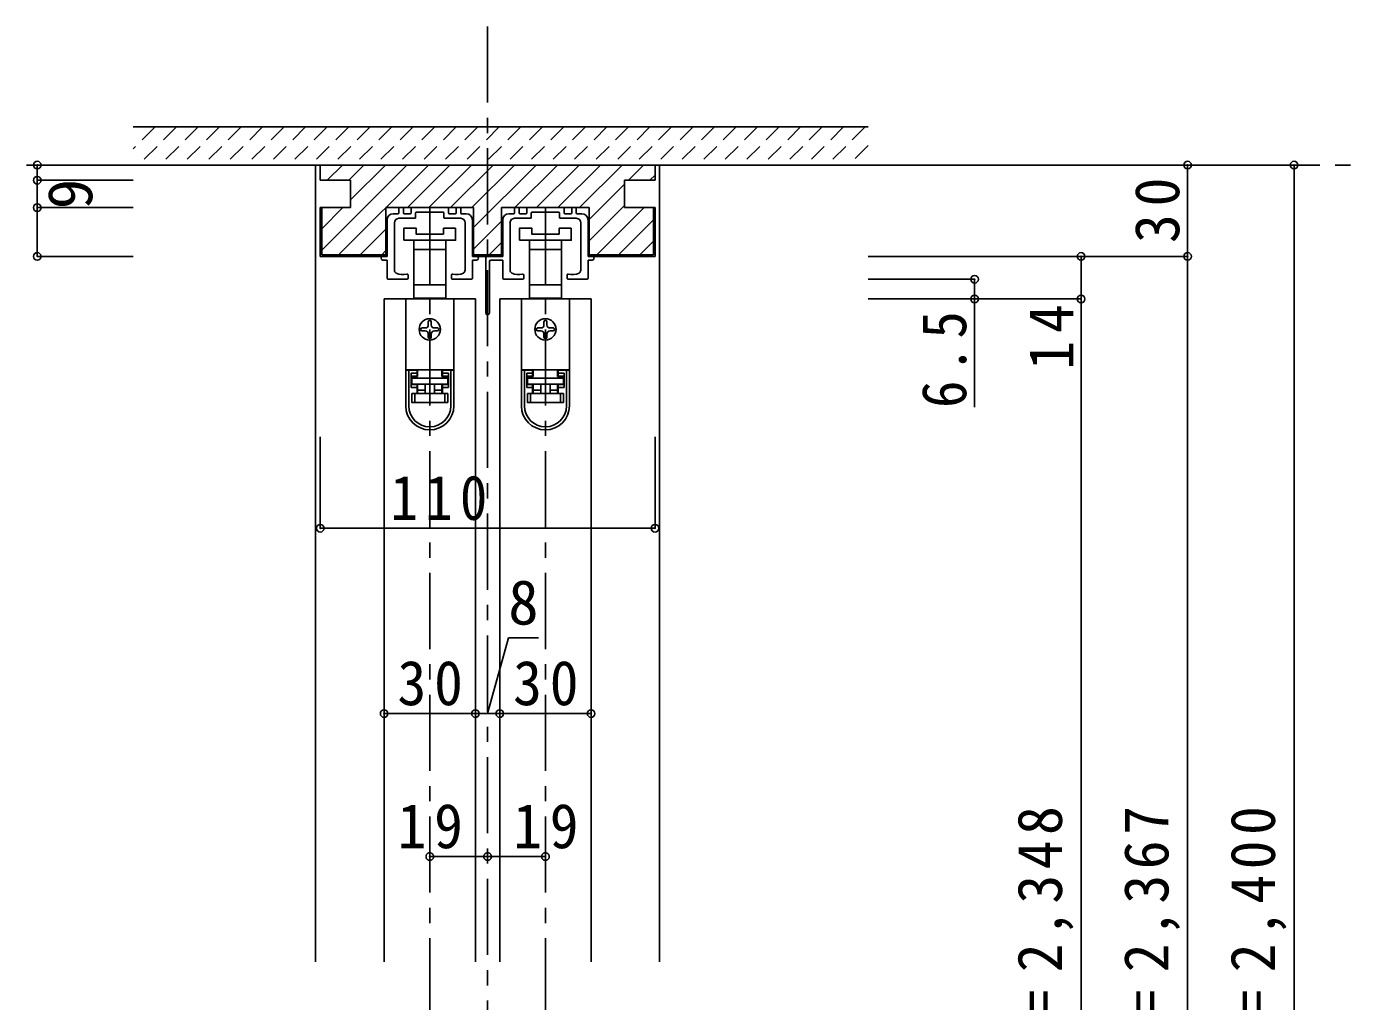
# Model space of a CAD drawing. Units: millimetres, scale not verified. Extents: x -973 to 977, y -718 to 696.
# Drawn here: x 106.7 to 542.7, y -322.8 to -2.5 of the extents above; entities that cross this region are included whole.
import ezdxf
from ezdxf.enums import TextEntityAlignment as Align

# ---------------------------------------------------------------- set-up
doc = ezdxf.new("R2010")
doc.units = ezdxf.units.MM
doc.header["$LTSCALE"] = 5
doc.header["$PDMODE"] = 32
doc.header["$PDSIZE"] = 2.5
doc.linetypes.add('CHAIN1', pattern=[8, 5, -1, 1, -1])
doc.linetypes.add('DASHED1', pattern=[1.8, 1.2, -0.6])
for name, color, linetype in [('0-1_通り芯', 4, 'CHAIN1'), ('0-4_枠', 3, 'Continuous'), ('0-6_扉', 6, 'Continuous'), ('0-7_金物', 7, 'Continuous'), ('0-B_寸法', 7, 'Continuous'), ('0-C_ハッチ', 4, 'Continuous')]:
    doc.layers.add(name, color=color, linetype=linetype)
doc.styles.add('ＭＳ ゴシック', font='')
doc.styles.get('ＭＳ ゴシック').set_extended_font_data('MS Gothic')

# ---------------------------------------------------------------- blocks, each defined once
blk = doc.blocks.new('下荷重(戸車)')
at = {"layer": '0-7_金物'}
for p, q in [((8.5, 37.107), (4.5, 37.107)), ((5.25, 30.107), (5.25, 33.107)), ((-5.25, 30.107), (0, 30.107)), ((0, 30.107), (5.25, 30.107)), ((5.25, 18.507), (5.25, 30.107)), ((0, 18.507), (-5.25, 18.507)), ((-5.25, 18.507), (-5.25, 14.107)), ((5.25, 18.507), (0, 18.507)), ((5.25, 14.107), (5.25, 18.507)), ((7.9, 13.807), (-7.9, 13.807)), ((-7.9, 13.807), (-7.9, -9.493)), ((-5.25, 14.107), (-4, 14.107)), ((-4, 14.107), (-4, 13.807)), ((4, 14.107), (-4, 14.107)), ((4, 14.107), (5.25, 14.107)), ((4, 13.807), (4, 14.107)), ((7.9, 13.807), (7.9, -9.493)), ((-0.5, 6.307), (-0.5, 5.307)), ((0.5, 5.307), (0.5, 6.307)), ((-1.5, 4.307), (-2.5, 4.307)), ((-2.5, 3.307), (-1.5, 3.307)), ((-0.5, 2.307), (-0.5, 1.307)), ((0.5, 1.307), (0.5, 2.307)), ((2.5, 4.307), (1.5, 4.307)), ((1.5, 3.307), (2.5, 3.307)), ((7.9, -9.493), (-7.9, -9.493)), ((-7.9, -9.493), (-7.9, -9.593)), ((-6.9, -9.593), (-7.9, -9.593)), ((-7.9, -9.593), (-7.9, -21.293)), ((-4.2, -9.593), (-6.9, -9.593)), ((-6.9, -21.293), (-6.9, -9.593)), ((-6.1, -10.593), (-6.1, -15.293)), ((-6.1, -10.593), (-4.2, -10.593)), ((-5.9, -11.693), (-5.9, -12.193)), ((-4, -11.693), (-5.9, -11.693)), ((-5.9, -12.193), (5.9, -12.193)), ((-5.9, -14.193), (-5.9, -12.193)), ((-4.9, -9.593), (-4.9, -9.493)), ((-4.2, -9.593), (-4.2, -10.593)), ((-4, -11.693), (-4, -9.493)), ((4, -9.493), (4, -11.693)), ((5.9, -11.693), (4, -11.693)), ((6.9, -9.593), (4.2, -9.593)), ((4.2, -10.593), (4.2, -9.593)), ((4.2, -11.593), (4.2, -10.593)), ((4.2, -10.593), (6.1, -10.593)), ((6.1, -11.593), (4.2, -11.593)), ((4.9, -9.493), (4.9, -9.593)), ((5.9, -12.193), (5.9, -11.693)), ((5.9, -12.193), (5.9, -14.193)), ((6.1, -15.293), (6.1, -10.593)), ((6.9, -9.593), (6.9, -21.293)), ((7.9, -9.593), (6.9, -9.593)), ((7.9, -9.493), (7.9, -9.593)), ((7.9, -21.293), (7.9, -9.593)), ((-6.1, -14.293), (-4.2, -14.293)), ((-4.2, -15.293), (-6.1, -15.293)), ((5.9, -14.193), (-5.9, -14.193)), ((-5.9, -17.193), (-4.9, -17.193)), ((-4.9, -17.193), (4.9, -17.193)), ((-4.9, -17.193), (-4.9, -20.193)), ((-4.2, -14.293), (-4.2, -15.293)), ((-4.2, -15.293), (-4.2, -17.193)), ((-4, -16.193), (-4, -14.193)), ((-1.5, -14.193), (-1.5, -17.193)), ((1.5, -14.193), (1.5, -17.193)), ((1.5, -16.193), (4, -16.193)), ((6.1, -15.293), (4.2, -15.293)), ((4.2, -17.193), (4.2, -15.293)), ((4.9, -17.193), (5.9, -17.193)), ((5.9, -17.193), (5.9, -20.193)), ((4.9, -20.193), (-4.9, -20.193))]:
    blk.add_line(p, q, dxfattribs=at)
for points in [[(-8.5, 33.107), (0, 33.107), (8.5, 33.107), (8.5, 37.107)], [(4.5, 37.107), (4.5, 35.107), (-4.5, 35.107), (-4.5, 37.107), (-8.5, 37.107), (-8.5, 33.107)], [(-5.25, 33.107), (-5.25, 30.107), (-5.25, 18.507)], [(-4.2, -10.593), (-4.2, -11.593), (-6.1, -11.593)], [(-4.9, -20.193), (-5.9, -20.193), (-5.9, -17.193)], [(-4, -17.193), (-4, -16.193), (-1.5, -16.193)], [(4, -14.193), (4, -16.193), (4, -17.193)], [(4.2, -15.293), (4.2, -14.293), (6.1, -14.293)], [(5.9, -20.193), (4.9, -20.193), (4.9, -17.193)]]:
    blk.add_lwpolyline(points, dxfattribs=at)
blk.add_circle((0, 3.807), 3.5, dxfattribs=at)
for centre, radius, start, end in [((-1.5, 5.307), 1, 270, 0), ((0, 6.307), 0.5, 90, 180), ((0, 6.307), 0.5, 0, 90), ((1.5, 5.307), 1, 180, 270), ((-2.5, 3.807), 0.5, 90, 180), ((-2.5, 3.807), 0.5, 180, 270), ((-1.5, 2.307), 1, 0, 90), ((0, 1.307), 0.5, 180, 270), ((0, 1.307), 0.5, 270, 0), ((1.5, 2.307), 1, 90, 180), ((2.5, 3.807), 0.5, 0, 90), ((2.5, 3.807), 0.5, 270, 0), ((0, -21.293), 7.9, 180, 0), ((0, -21.293), 6.9, 180, 0)]:
    blk.add_arc(centre, radius, start, end, dxfattribs=at)
blk = doc.blocks.new('02')
at = {"layer": '0-B_寸法'}
for p, q in [((-14, 4.623), (-14, -7.377)), ((-12, 6.623), (-10.45, 6.623)), ((-10.15, 6.923), (-10.15, 8.323)), ((-10.15, 5.123), (-4.95, 5.123)), ((-8.95, 8.623), (-9.85, 8.623)), ((-8.65, 6.923), (-8.65, 8.323)), ((-6.45, 6.623), (-8.35, 6.623)), ((-6.15, 8.323), (-6.15, 6.923)), ((-5.85, 8.623), (5.85, 8.623)), ((-4.65, 5.423), (-4.65, 6.823)), ((-4.35, 7.123), (-0.3, 7.123)), ((0, 7.423), (-0.3, 7.123)), ((0, 7.423), (0.3, 7.123)), ((4.35, 7.123), (0.3, 7.123)), ((4.65, 5.423), (4.65, 6.823)), ((10.15, 5.123), (4.95, 5.123)), ((6.15, 8.323), (6.15, 6.923)), ((6.45, 6.623), (8.35, 6.623)), ((8.65, 6.923), (8.65, 8.323)), ((8.95, 8.623), (9.85, 8.623)), ((10.15, 6.923), (10.15, 8.323)), ((12, 6.623), (10.45, 6.623)), ((14, 4.623), (14, -7.377)), ((-11.6, -11.949), (-11.6, 3.623)), ((11.6, -11.949), (11.6, 3.623)), ((-15.4, -7.377), (-14, -7.377)), ((-15.4, -8.577), (-14, -8.577)), ((-14, -14.577), (-14, -8.577)), ((15.4, -7.377), (14, -7.377)), ((15.4, -8.577), (14, -8.577)), ((14, -14.577), (14, -8.577)), ((-13.7, -14.877), (-7.45, -14.877)), ((-7.15, -14.577), (-7.15, -13.502)), ((7.15, -14.577), (7.15, -13.502)), ((13.7, -14.877), (7.45, -14.877))]:
    blk.add_line(p, q, dxfattribs=at)
for centre, radius, start, end in [((-12, 4.623), 2, 90, 180), ((-10.15, 3.623), 1.5, 90, 180), ((-10.45, 6.923), 0.3, 270, 0), ((-9.85, 8.323), 0.3, 90, 180), ((-8.95, 8.323), 0.3, 0, 90), ((-8.35, 6.923), 0.3, 180, 270), ((-6.45, 6.923), 0.3, 270, 0), ((-5.85, 8.323), 0.3, 90, 180), ((-4.95, 5.423), 0.3, 270, 0), ((-4.35, 6.823), 0.3, 90, 180), ((4.35, 6.823), 0.3, 0, 90), ((4.95, 5.423), 0.3, 180, 270), ((5.85, 8.323), 0.3, 0, 90), ((6.45, 6.923), 0.3, 180, 270), ((8.35, 6.923), 0.3, 270, 0), ((8.95, 8.323), 0.3, 90, 180), ((9.85, 8.323), 0.3, 0, 90), ((10.45, 6.923), 0.3, 180, 270), ((10.15, 3.623), 1.5, 0, 90), ((12, 4.623), 2, 0, 90), ((-15.4, -7.977), 0.6, 90, 180), ((-15.4, -7.977), 0.6, 180, 270), ((15.4, -7.977), 0.6, 0, 90), ((15.4, -7.977), 0.6, 270, 0), ((-10.6, -11.949), 1, 180, 243.25632), ((-8.8, -8.377), 5, 243.25632, 284.75682), ((8.8, -8.377), 5, 255.24318, 296.74368), ((10.6, -11.949), 1, 296.74368, 0), ((-13.7, -14.577), 0.3, 180, 270), ((-7.45, -13.502), 0.3, 0, 104.75682), ((-7.45, -14.577), 0.3, 270, 0), ((7.45, -13.502), 0.3, 75.24318, 180), ((7.45, -14.577), 0.3, 180, 270), ((13.7, -14.577), 0.3, 270, 0)]:
    blk.add_arc(centre, radius, start, end, dxfattribs=at)
blk = doc.blocks.new('03')
at = {"layer": '0-B_寸法'}
for p, q in [((-9.229, 7.776), (-9.229, 9.176)), ((-8.029, 9.476), (-8.929, 9.476)), ((-7.729, 7.776), (-7.729, 9.176)), ((-5.229, 9.176), (-5.229, 7.776)), ((-4.929, 9.476), (6.771, 9.476)), ((7.071, 9.176), (7.071, 7.776)), ((9.571, 7.776), (9.571, 9.176)), ((9.871, 9.476), (10.771, 9.476)), ((11.071, 7.776), (11.071, 9.176)), ((-13.079, 5.476), (-13.079, -6.524)), ((-11.079, 7.476), (-9.529, 7.476)), ((-10.679, -11.096), (-10.679, 4.476)), ((-9.229, 5.976), (-4.029, 5.976)), ((-5.529, 7.476), (-7.429, 7.476)), ((-3.729, 6.276), (-3.729, 7.676)), ((-3.429, 7.976), (0.621, 7.976)), ((0.921, 8.276), (0.621, 7.976)), ((0.921, 8.276), (1.221, 7.976)), ((5.271, 7.976), (1.221, 7.976)), ((5.571, 6.276), (5.571, 7.676)), ((11.071, 5.976), (5.871, 5.976)), ((7.371, 7.476), (9.271, 7.476)), ((12.921, 7.476), (11.371, 7.476)), ((12.521, -11.096), (12.521, 4.476)), ((14.921, 5.476), (14.921, -6.524)), ((-18.679, -25.124), (-18.679, -7.024)), ((-18.179, -6.524), (-13.079, -6.524)), ((-17.479, -25.124), (-17.479, -8.224)), ((-16.979, -7.724), (-13.079, -7.724)), ((-13.079, -13.724), (-13.079, -7.724)), ((16.321, -6.524), (14.921, -6.524)), ((16.321, -7.724), (14.921, -7.724)), ((14.921, -13.724), (14.921, -7.724)), ((-6.229, -13.724), (-6.229, -12.649)), ((8.071, -13.724), (8.071, -12.649)), ((-12.779, -14.024), (-6.529, -14.024)), ((14.621, -14.024), (8.371, -14.024))]:
    blk.add_line(p, q, dxfattribs=at)
for centre, radius, start, end in [((-8.929, 9.176), 0.3, 90, 180), ((-8.029, 9.176), 0.3, 0, 90), ((-4.929, 9.176), 0.3, 90, 180), ((6.771, 9.176), 0.3, 0, 90), ((9.871, 9.176), 0.3, 90, 180), ((10.771, 9.176), 0.3, 0, 90), ((-11.079, 5.476), 2, 90, 180), ((-9.229, 4.476), 1.5, 90, 180), ((-9.529, 7.776), 0.3, 270, 0), ((-7.429, 7.776), 0.3, 180, 270), ((-5.529, 7.776), 0.3, 270, 0), ((-4.029, 6.276), 0.3, 270, 0), ((-3.429, 7.676), 0.3, 90, 180), ((5.271, 7.676), 0.3, 0, 90), ((5.871, 6.276), 0.3, 180, 270), ((7.371, 7.776), 0.3, 180, 270), ((9.271, 7.776), 0.3, 270, 0), ((11.371, 7.776), 0.3, 180, 270), ((11.071, 4.476), 1.5, 0, 90), ((12.921, 5.476), 2, 0, 90), ((-18.179, -7.024), 0.5, 90, 180), ((-16.979, -8.224), 0.5, 90, 180), ((16.321, -7.124), 0.6, 0, 90), ((16.321, -7.124), 0.6, 270, 0), ((-9.679, -11.096), 1, 180, 243.25632), ((-7.879, -7.524), 5, 243.25632, 284.75682), ((-6.529, -12.649), 0.3, 0, 104.75682), ((8.371, -12.649), 0.3, 75.24318, 180), ((9.721, -7.524), 5, 255.24318, 296.74368), ((11.521, -11.096), 1, 296.74368, 0), ((-12.779, -13.724), 0.3, 180, 270), ((-6.529, -13.724), 0.3, 270, 0), ((8.371, -13.724), 0.3, 180, 270), ((14.621, -13.724), 0.3, 270, 0), ((-18.079, -25.124), 0.6, 180, 0)]:
    blk.add_arc(centre, radius, start, end, dxfattribs=at)

msp = doc.modelspace()

# ---------------------------------------------------------------- linework, layer by layer
at = {"layer": '0-1_通り芯'}
for p, q in [((258.153, -2.5), (258.153, -577.5)), ((106.653, -48), (542.653, -48)), ((239.153, -62), (239.153, -555.5)), ((277.153, -62), (277.153, -555.5))]:
    msp.add_line(p, q, dxfattribs=at)
at = {"layer": '0-1_通り芯', "linetype": 'Continuous'}
for p, q in [((239.153, -275.165), (258.153, -275.165)), ((258.153, -275.165), (277.153, -275.165))]:
    msp.add_line(p, q, dxfattribs=at)
at = {"layer": '0-1_通り芯', "color": 7}
for p in [(239.153, -275.165), (258.153, -275.165), (277.153, -275.165)]:
    msp.add_point(p, dxfattribs=at)
at = {"layer": '0-4_枠', "color": 4}
for p, q in [((203.153, -48), (201.653, -48)), ((201.653, -48), (201.653, -309.75)), ((313.153, -48), (314.653, -48)), ((314.653, -48), (314.653, -309.75))]:
    msp.add_line(p, q, dxfattribs=at)
at = {"layer": '0-4_枠'}
for p, q in [((203.153, -53), (203.153, -48)), ((313.153, -48), (203.153, -48)), ((313.153, -53), (313.153, -48)), ((203.153, -53), (213.153, -53)), ((213.153, -53), (213.153, -62)), ((303.153, -53), (303.153, -62)), ((313.153, -53), (303.153, -53)), ((203.153, -62), (203.153, -78)), ((213.153, -62), (203.153, -62)), ((203.653, -62), (203.653, -77.5)), ((224.753, -62), (253.553, -62)), ((224.753, -62), (224.753, -78)), ((253.553, -62), (253.553, -78)), ((262.753, -62), (291.553, -62)), ((262.753, -62), (262.753, -78)), ((291.553, -62), (291.553, -78)), ((303.153, -62), (313.153, -62)), ((312.653, -62), (312.653, -77.5)), ((313.153, -62), (313.153, -78)), ((203.153, -78), (224.753, -78)), ((203.653, -77.5), (224.753, -77.5)), ((253.553, -77.5), (262.753, -77.5)), ((253.553, -78), (262.753, -78)), ((291.553, -77.5), (312.653, -77.5)), ((291.553, -78), (313.153, -78))]:
    msp.add_line(p, q, dxfattribs=at)
at = {"layer": '0-6_扉'}
for p, q in [((254.153, -92), (224.153, -92)), ((224.153, -92), (224.153, -309.75)), ((254.153, -92), (254.153, -309.75)), ((292.153, -92), (262.153, -92)), ((262.153, -92), (262.153, -309.75)), ((292.153, -92), (292.153, -309.75))]:
    msp.add_line(p, q, dxfattribs=at)
at = {"layer": '0-B_寸法', "color": 4, "linetype": 'DASHED1'}
for p, q in [((148.864, -35.5), (141.653, -42.711)), ((155.935, -35.5), (143.435, -48)), ((163.006, -35.5), (150.506, -48)), ((170.077, -35.5), (157.577, -48)), ((177.148, -35.5), (164.648, -48)), ((184.219, -35.5), (171.719, -48)), ((191.29, -35.5), (178.79, -48)), ((198.362, -35.5), (185.862, -48)), ((205.433, -35.5), (192.933, -48)), ((212.504, -35.5), (200.004, -48)), ((219.575, -35.5), (207.075, -48)), ((226.646, -35.5), (214.146, -48)), ((233.717, -35.5), (221.217, -48)), ((240.788, -35.5), (228.288, -48)), ((247.859, -35.5), (235.359, -48)), ((254.93, -35.5), (242.43, -48)), ((262.001, -35.5), (249.501, -48)), ((269.072, -35.5), (256.572, -48)), ((276.143, -35.5), (263.643, -48)), ((283.214, -35.5), (270.714, -48)), ((290.285, -35.5), (277.785, -48)), ((297.356, -35.5), (284.856, -48)), ((304.428, -35.5), (291.928, -48)), ((311.499, -35.5), (298.999, -48)), ((318.57, -35.5), (306.07, -48)), ((325.641, -35.5), (313.141, -48)), ((332.712, -35.5), (320.212, -48)), ((339.783, -35.5), (327.283, -48)), ((346.854, -35.5), (334.354, -48)), ((353.925, -35.5), (341.425, -48)), ((360.996, -35.5), (348.496, -48)), ((368.067, -35.5), (355.567, -48)), ((375.138, -35.5), (362.638, -48)), ((382.209, -35.5), (369.709, -48)), ((383.153, -41.627), (376.78, -48))]:
    msp.add_line(p, q, dxfattribs=at)
at = {"layer": '0-B_寸法', "color": 2}
for p, q in [((141.653, -35.5), (383.153, -35.5)), ((141.653, -48), (383.153, -48))]:
    msp.add_line(p, q, dxfattribs=at)
at = {"layer": '0-B_寸法', "color": 4}
for p, q in [((110.153, -48), (141.653, -48)), ((110.153, -48), (110.153, -53)), ((523.153, -48), (383.153, -48)), ((488.153, -552.5), (488.153, -48)), ((523.153, -567.5), (523.153, -48)), ((110.153, -53), (141.653, -53)), ((110.153, -53), (110.153, -62)), ((110.153, -62), (141.653, -62)), ((110.153, -62), (110.153, -78)), ((110.153, -78), (141.653, -78)), ((488.153, -78), (383.153, -78)), ((453.153, -78), (453.153, -547.5)), ((418.153, -85.5), (383.153, -85.5)), ((418.153, -85.5), (418.153, -127.489)), ((453.153, -92), (383.153, -92)), ((203.153, -167.304), (203.153, -137.304)), ((313.153, -167.304), (313.153, -137.304)), ((203.153, -167.304), (313.153, -167.304)), ((224.153, -228.183), (292.153, -228.183))]:
    msp.add_line(p, q, dxfattribs=at)
msp.add_lwpolyline([(258.153, -228.183), (265.016, -203.355), (274.843, -203.355)], dxfattribs=at)
at = {"layer": '0-B_寸法'}
for p in [(110.153, -48), (488.153, -48), (523.153, -48), (110.153, -53), (110.153, -62), (110.153, -78), (453.153, -78), (488.153, -78), (418.153, -85.5), (418.153, -92), (453.153, -92), (203.153, -167.304), (313.153, -167.304), (224.153, -228.183), (254.153, -228.183), (262.153, -228.183), (292.153, -228.183)]:
    msp.add_point(p, dxfattribs=at)
at = {"layer": '0-C_ハッチ'}
for p, q in [((203.356, -48), (203.153, -48.203)), ((203.653, -75.987), (231.64, -48)), ((205.427, -53), (210.427, -48)), ((209.211, -77.5), (238.711, -48)), ((212.498, -53), (217.498, -48)), ((213.153, -59.416), (224.569, -48)), ((231.782, -62), (245.782, -48)), ((238.853, -62), (252.853, -48)), ((245.924, -62), (259.924, -48)), ((252.995, -62), (266.995, -48)), ((253.553, -68.513), (274.066, -48)), ((267.137, -62), (281.137, -48)), ((274.208, -62), (288.208, -48)), ((281.279, -62), (295.279, -48)), ((288.35, -62), (302.35, -48)), ((304.422, -53), (309.422, -48)), ((311.493, -53), (313.153, -51.34)), ((291.553, -65.869), (303.153, -54.269)), ((203.653, -68.916), (210.569, -62)), ((291.553, -72.94), (303.153, -61.34)), ((294.064, -77.5), (309.564, -62)), ((216.282, -77.5), (224.753, -69.029)), ((253.553, -75.584), (262.753, -66.384)), ((301.135, -77.5), (312.653, -65.982)), ((258.708, -77.5), (262.753, -73.455)), ((308.206, -77.5), (312.653, -73.053)), ((223.353, -77.5), (224.753, -76.1))]:
    msp.add_line(p, q, dxfattribs=at)

# ---------------------------------------------------------------- block references
at = {"layer": '0-7_金物'}
for name, p in [('02', (239.153, -70.623)), ('03', (276.232, -71.476)), ('下荷重(戸車)', (239.153, -105.807)), ('下荷重(戸車)', (277.153, -105.807))]:
    msp.add_blockref(name, p, dxfattribs=at)

# ---------------------------------------------------------------- texts
at = {"layer": '0-1_通り芯', "color": 7, "char_height": 14.66, "attachment_point": 7, "style": 'ＭＳ ゴシック'}
for insert in [(228.528, -272.665), (266.528, -272.665)]:
    msp.add_mtext('\\T1.27;\\W0.95;19', dxfattribs=dict(at, insert=insert))
at = {"layer": '0-B_寸法', "style": 'ＭＳ ゴシック'}
msp.add_text('9', height=14.66, rotation=90, dxfattribs=at).set_placement((132.653, -62.5), align=Align.BOTTOM_LEFT)
msp.add_text('8', height=14.66, dxfattribs=at).set_placement((264.929, -203.355), align=Align.BOTTOM_LEFT)
at = {"layer": '0-B_寸法', "char_height": 14.66, "attachment_point": 7, "rotation": 90, "style": 'ＭＳ ゴシック'}
for s, insert in [('\\T1.27;\\W0.95;30', (485.653, -73.625)), ('\\T1.27;\\W0.95;14', (450.653, -115.25)), ('\\T1.27;\\W0.9;6.5', (415.653, -127.79)), ('\\T1.19;\\W0.95;ＤＨ＝2,348', (450.653, -381)), ('\\T1.19;\\W0.95;枠内＝2,367', (485.653, -381)), ('\\T1.19;\\W0.95;枠外＝2,400', (520.653, -381))]:
    msp.add_mtext(s, dxfattribs=dict(at, insert=insert))
at = {"layer": '0-B_寸法', "char_height": 14.66, "attachment_point": 7, "style": 'ＭＳ ゴシック'}
for s, insert in [('\\T1.27;\\W0.9;110', (226.265, -164.804)), ('\\T1.27;\\W0.95;30', (228.528, -225.683)), ('\\T1.27;\\W0.95;30', (266.528, -225.683))]:
    msp.add_mtext(s, dxfattribs=dict(at, insert=insert))

doc.saveas('drawing.dxf')
